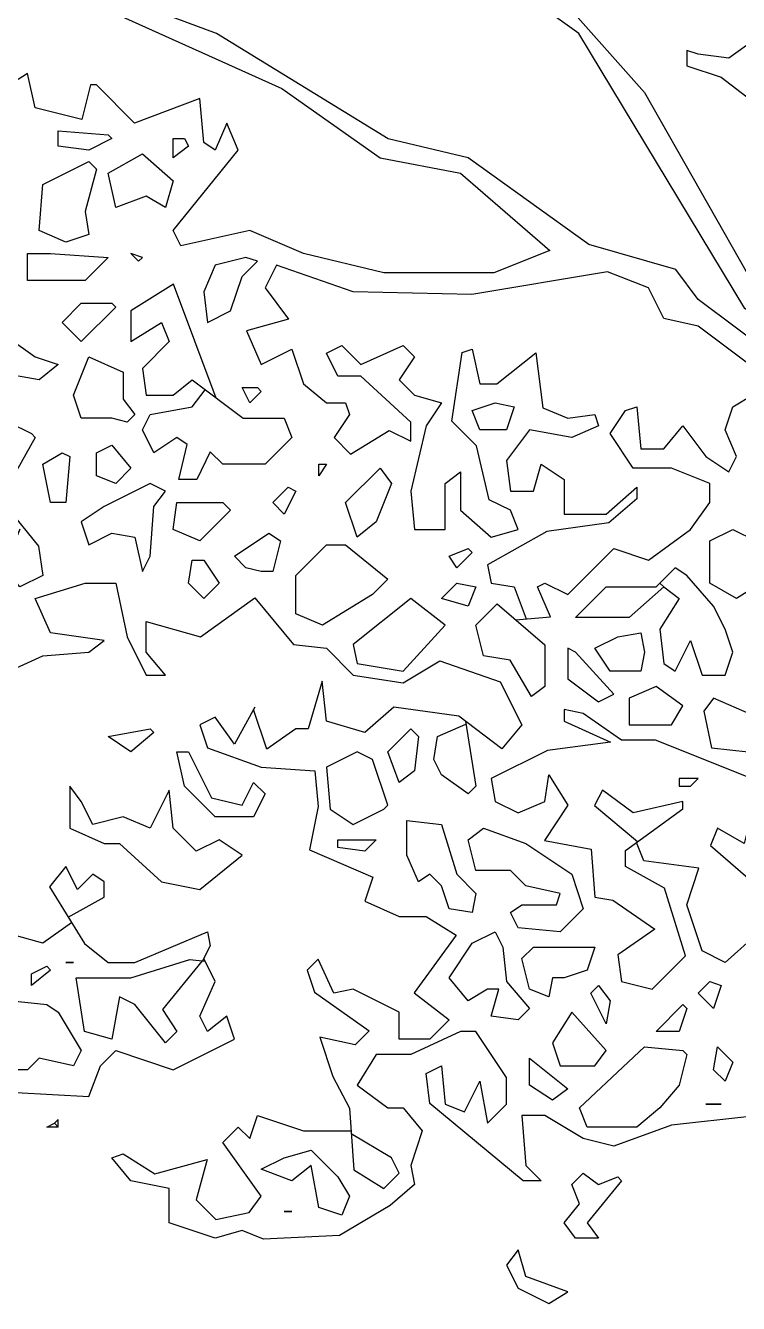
# Model space of a CAD drawing. Header units: metres. Extents: x -3.8 to 7.9, y -0.6 to 14.
# Drawn here: x 2.212 to 2.965, y 9.574 to 10.925 of the extents above; entities that cross this region are included whole.
import ezdxf

# ---------------------------------------------------------------- set-up
doc = ezdxf.new("R2010")
doc.units = ezdxf.units.M
doc.layers.add('ceco.net 88 green shadow', color=102, linetype='Continuous')
doc.layers.add('ceco.net 88 pair trees', color=7, linetype='Continuous')

msp = doc.modelspace()

# ---------------------------------------------------------------- linework, layer by layer
at = {"layer": 'ceco.net 88 green shadow', "linetype": 'Continuous'}
for p, q in [((2.9834, 10.9109), (2.9551, 10.8907)), ((2.9227, 10.8947), (2.9105, 10.8988)), ((2.9105, 10.8988), (2.9105, 10.8826)), ((2.9551, 10.8907), (2.9227, 10.8947)), ((2.9105, 10.8826), (2.947, 10.8704)), ((2.947, 10.8704), (2.9996, 10.8299)), ((2.2463, 10.7975), (2.2463, 10.8137)), ((2.2463, 10.8137), (2.299, 10.8097)), ((2.303, 10.8056), (2.2787, 10.7935)), ((2.299, 10.8097), (2.303, 10.8056)), ((2.3678, 10.7854), (2.3678, 10.8056)), ((2.3678, 10.8056), (2.38, 10.8056)), ((2.38, 10.8056), (2.384, 10.7975)), ((2.2787, 10.7935), (2.2463, 10.7975)), ((2.384, 10.7975), (2.3678, 10.7854)), ((2.2301, 10.757), (2.2787, 10.7813)), ((2.2787, 10.7813), (2.2868, 10.7732)), ((2.299, 10.7692), (2.3354, 10.7894)), ((2.3354, 10.7894), (2.3678, 10.7611)), ((2.2868, 10.7732), (2.2747, 10.7287)), ((2.3071, 10.7327), (2.299, 10.7692)), ((2.2261, 10.7084), (2.2301, 10.757)), ((2.3678, 10.7611), (2.3597, 10.7327)), ((2.3395, 10.7449), (2.3071, 10.7327)), ((2.3597, 10.7327), (2.3395, 10.7449)), ((2.2747, 10.7287), (2.2787, 10.7044)), ((2.2544, 10.6963), (2.2261, 10.7084)), ((2.2787, 10.7044), (2.2544, 10.6963)), ((2.2139, 10.6558), (2.2139, 10.6841)), ((2.2139, 10.6841), (2.2382, 10.6841)), ((2.2382, 10.6841), (2.299, 10.6801)), ((2.3354, 10.6801), (2.3233, 10.6841)), ((2.3233, 10.6841), (2.3314, 10.676)), ((2.299, 10.6801), (2.2747, 10.6558)), ((2.3314, 10.676), (2.3354, 10.6801)), ((2.4124, 10.672), (2.4002, 10.6436)), ((2.4448, 10.6801), (2.4124, 10.672)), ((2.4407, 10.6598), (2.4569, 10.676)), ((2.4569, 10.676), (2.4448, 10.6801)), ((2.4286, 10.6234), (2.4407, 10.6598)), ((2.2747, 10.6558), (2.2139, 10.6558)), ((2.4002, 10.6436), (2.4043, 10.6112)), ((2.2504, 10.6112), (2.2706, 10.6315)), ((2.2706, 10.6315), (2.303, 10.6315)), ((2.303, 10.6315), (2.3071, 10.6274)), ((2.3071, 10.6274), (2.2706, 10.591)), ((2.4043, 10.6112), (2.4286, 10.6234)), ((2.2706, 10.591), (2.2504, 10.6112)), ((2.1937, 10.595), (2.222, 10.5748)), ((2.222, 10.5748), (2.2463, 10.5667)), ((2.2463, 10.5667), (2.2261, 10.5505)), ((2.2625, 10.5343), (2.2787, 10.5748)), ((2.2787, 10.5748), (2.3152, 10.5586)), ((2.2261, 10.5505), (2.1815, 10.5586)), ((2.3152, 10.5586), (2.3152, 10.5302)), ((2.4488, 10.5262), (2.4407, 10.5424)), ((2.4407, 10.5424), (2.4569, 10.5424)), ((2.461, 10.5383), (2.4488, 10.5262)), ((2.4569, 10.5424), (2.461, 10.5383)), ((2.2706, 10.51), (2.2625, 10.5343)), ((2.3152, 10.5302), (2.3273, 10.514)), ((2.6837, 10.5181), (2.708, 10.5262)), ((2.708, 10.5262), (2.7283, 10.5221)), ((2.7283, 10.5221), (2.7202, 10.4978)), ((2.303, 10.51), (2.2706, 10.51)), ((2.3192, 10.5059), (2.303, 10.51)), ((2.3273, 10.514), (2.3192, 10.5059)), ((2.6918, 10.4978), (2.6837, 10.5181)), ((2.1937, 10.5059), (2.218, 10.4938)), ((2.7202, 10.4978), (2.6918, 10.4978)), ((2.222, 10.4897), (2.1856, 10.4249)), ((2.218, 10.4938), (2.222, 10.4897)), ((2.2868, 10.4735), (2.303, 10.4816)), ((2.303, 10.4816), (2.3233, 10.4573)), ((2.2301, 10.4614), (2.2504, 10.4735)), ((2.2504, 10.4735), (2.2585, 10.4695)), ((2.2585, 10.4695), (2.2544, 10.4209)), ((2.2868, 10.4492), (2.2868, 10.4735)), ((2.2382, 10.4209), (2.2301, 10.4614)), ((2.3233, 10.4573), (2.3071, 10.4411)), ((2.5298, 10.4614), (2.5217, 10.4492)), ((2.5217, 10.4492), (2.5217, 10.4614)), ((2.5217, 10.4614), (2.5298, 10.4614)), ((2.5501, 10.4209), (2.5865, 10.4573)), ((2.5865, 10.4573), (2.5987, 10.4411)), ((2.3071, 10.4411), (2.2868, 10.4492)), ((2.3435, 10.4411), (2.2949, 10.4168)), ((2.3597, 10.433), (2.3435, 10.4411)), ((2.5987, 10.4411), (2.5825, 10.4006)), ((2.3476, 10.4168), (2.3597, 10.433)), ((2.4731, 10.4209), (2.4893, 10.4371)), ((2.4974, 10.433), (2.4853, 10.4087)), ((2.4893, 10.4371), (2.4974, 10.433)), ((2.2544, 10.4209), (2.2382, 10.4209)), ((2.2949, 10.4168), (2.2706, 10.4006)), ((2.3435, 10.3642), (2.3476, 10.4168)), ((2.3678, 10.3925), (2.3719, 10.4209)), ((2.3719, 10.4209), (2.4205, 10.4209)), ((2.4205, 10.4209), (2.4286, 10.4128)), ((2.4853, 10.4087), (2.4731, 10.4209)), ((2.5622, 10.3844), (2.5501, 10.4209)), ((2.2706, 10.4006), (2.2787, 10.3763)), ((2.4286, 10.4128), (2.3962, 10.3804)), ((2.5825, 10.4006), (2.5622, 10.3844)), ((2.2787, 10.3763), (2.303, 10.3885)), ((2.303, 10.3885), (2.3273, 10.3844)), ((2.3962, 10.3804), (2.3678, 10.3925)), ((2.4326, 10.3642), (2.4691, 10.3885)), ((2.4691, 10.3885), (2.4812, 10.3804)), ((2.9348, 10.3804), (2.9591, 10.3925)), ((2.9591, 10.3925), (2.9834, 10.3804)), ((2.3273, 10.3844), (2.3354, 10.348)), ((2.4812, 10.3804), (2.4731, 10.348)), ((2.4974, 10.3439), (2.5298, 10.3763)), ((2.5298, 10.3763), (2.5501, 10.3763)), ((2.5501, 10.3763), (2.5946, 10.3399)), ((2.9348, 10.3358), (2.9348, 10.3804)), ((2.3354, 10.348), (2.3435, 10.3642)), ((2.384, 10.3358), (2.3881, 10.3601)), ((2.3881, 10.3601), (2.4002, 10.3601)), ((2.4002, 10.3601), (2.4164, 10.3358)), ((2.4448, 10.352), (2.4326, 10.3642)), ((2.6594, 10.3642), (2.6797, 10.3723)), ((2.6675, 10.352), (2.6594, 10.3642)), ((2.6837, 10.3682), (2.6675, 10.352)), ((2.6797, 10.3723), (2.6837, 10.3682)), ((2.461, 10.348), (2.4448, 10.352)), ((2.4731, 10.348), (2.461, 10.348)), ((2.8984, 10.352), (2.8822, 10.3358)), ((2.9105, 10.3439), (2.8984, 10.352)), ((2.4002, 10.3196), (2.384, 10.3358)), ((2.4164, 10.3358), (2.4002, 10.3196)), ((2.4974, 10.3034), (2.4974, 10.3439)), ((2.5946, 10.3399), (2.5784, 10.3237)), ((2.6513, 10.3196), (2.6675, 10.3358)), ((2.6675, 10.3358), (2.6878, 10.3318)), ((2.8781, 10.3318), (2.8822, 10.3358)), ((2.8862, 10.3318), (2.8822, 10.3358)), ((2.9389, 10.3115), (2.9105, 10.3439)), ((2.9632, 10.3196), (2.9348, 10.3358)), ((2.9956, 10.3399), (2.9632, 10.3196)), ((2.5784, 10.3237), (2.5258, 10.2913)), ((2.6189, 10.3196), (2.5582, 10.271)), ((2.6554, 10.2913), (2.6189, 10.3196)), ((2.6797, 10.3115), (2.6513, 10.3196)), ((2.6878, 10.3318), (2.6797, 10.3115)), ((2.7931, 10.2994), (2.8255, 10.3318)), ((2.8255, 10.3318), (2.8781, 10.3318)), ((2.8862, 10.3318), (2.8498, 10.2994)), ((2.9024, 10.3196), (2.8822, 10.2872)), ((2.8862, 10.3318), (2.9024, 10.3196)), ((2.951, 10.2872), (2.9389, 10.3115)), ((2.5258, 10.2913), (2.4974, 10.3034)), ((2.8498, 10.2994), (2.7931, 10.2994)), ((2.6108, 10.2427), (2.6554, 10.2913)), ((2.8133, 10.267), (2.8376, 10.2791)), ((2.8376, 10.2791), (2.8619, 10.2832)), ((2.8619, 10.2832), (2.866, 10.2629)), ((2.8822, 10.2872), (2.8862, 10.2508)), ((2.9591, 10.2629), (2.951, 10.2872)), ((2.5582, 10.271), (2.5622, 10.2508)), ((2.7931, 10.2629), (2.785, 10.267)), ((2.785, 10.267), (2.785, 10.2346)), ((2.8295, 10.2427), (2.8133, 10.267)), ((2.8984, 10.2427), (2.9146, 10.2751)), ((2.9146, 10.2751), (2.9267, 10.2386)), ((2.8336, 10.2184), (2.7931, 10.2629)), ((2.866, 10.2629), (2.8619, 10.2427)), ((2.951, 10.2386), (2.9591, 10.2629)), ((2.5622, 10.2508), (2.6108, 10.2427)), ((2.8619, 10.2427), (2.8295, 10.2427)), ((2.8862, 10.2508), (2.8984, 10.2427)), ((2.9267, 10.2386), (2.951, 10.2386)), ((2.785, 10.2346), (2.8174, 10.2103)), ((2.8781, 10.2265), (2.8498, 10.2143)), ((2.9065, 10.2062), (2.8781, 10.2265)), ((2.8174, 10.2103), (2.8336, 10.2184)), ((2.8498, 10.2143), (2.8498, 10.186)), ((2.8943, 10.186), (2.9065, 10.2062)), ((2.8498, 10.186), (2.8943, 10.186)), ((2.299, 10.1738), (2.3435, 10.1819)), ((2.3233, 10.1576), (2.299, 10.1738)), ((2.3476, 10.1779), (2.3233, 10.1576)), ((2.3435, 10.1819), (2.3476, 10.1779)), ((2.5946, 10.1576), (2.6189, 10.1819)), ((2.6189, 10.1819), (2.627, 10.1738)), ((2.627, 10.1738), (2.623, 10.1374)), ((2.38, 10.1212), (2.3719, 10.1576)), ((2.3719, 10.1576), (2.384, 10.1576)), ((2.384, 10.1576), (2.4083, 10.109)), ((2.5622, 10.1576), (2.5298, 10.1414)), ((2.5784, 10.1495), (2.5622, 10.1576)), ((2.6068, 10.1252), (2.5946, 10.1576)), ((2.5946, 10.1009), (2.5784, 10.1495)), ((2.5298, 10.1414), (2.5339, 10.0969)), ((2.623, 10.1374), (2.6068, 10.1252)), ((2.2706, 10.105), (2.2585, 10.1212)), ((2.2585, 10.1212), (2.2585, 10.0766)), ((2.3638, 10.1171), (2.3516, 10.0928)), ((2.3678, 10.0766), (2.3638, 10.1171)), ((2.4124, 10.0888), (2.38, 10.1212)), ((2.4407, 10.1009), (2.4529, 10.1252)), ((2.4529, 10.1252), (2.465, 10.1131)), ((2.9227, 10.1293), (2.9024, 10.1293)), ((2.9024, 10.1293), (2.9024, 10.1212)), ((2.9024, 10.1212), (2.9146, 10.1212)), ((2.9146, 10.1212), (2.9227, 10.1293)), ((2.2828, 10.0807), (2.2706, 10.105)), ((2.4083, 10.109), (2.4407, 10.1009)), ((2.465, 10.1131), (2.4529, 10.0888)), ((2.3516, 10.0928), (2.3435, 10.0766)), ((2.5339, 10.0969), (2.5582, 10.0807)), ((2.5582, 10.0807), (2.5906, 10.0969)), ((2.5906, 10.0969), (2.5946, 10.1009)), ((2.2585, 10.0766), (2.2949, 10.0604)), ((2.3152, 10.0888), (2.2828, 10.0807)), ((2.3435, 10.0766), (2.3152, 10.0888)), ((2.3921, 10.0523), (2.3678, 10.0766)), ((2.4529, 10.0888), (2.4124, 10.0888)), ((2.6149, 10.0483), (2.6149, 10.0847)), ((2.6149, 10.0847), (2.6513, 10.0807)), ((2.6513, 10.0807), (2.6675, 10.028)), ((2.6797, 10.0645), (2.6959, 10.0766)), ((2.6959, 10.0766), (2.7404, 10.0604)), ((2.4164, 10.0645), (2.3921, 10.0523)), ((2.4407, 10.0483), (2.4164, 10.0645)), ((2.542, 10.0564), (2.542, 10.0645)), ((2.542, 10.0645), (2.5825, 10.0645)), ((2.5825, 10.0645), (2.5703, 10.0523)), ((2.6878, 10.0321), (2.6797, 10.0645)), ((2.2949, 10.0604), (2.3111, 10.0604)), ((2.3111, 10.0604), (2.3557, 10.0199)), ((2.5703, 10.0523), (2.542, 10.0564)), ((2.7404, 10.0604), (2.789, 10.028)), ((2.3962, 10.0118), (2.4407, 10.0483)), ((2.627, 10.0199), (2.6149, 10.0483)), ((2.6392, 10.028), (2.627, 10.0199)), ((2.6513, 10.0159), (2.6392, 10.028)), ((2.6675, 10.028), (2.6878, 10.0078)), ((2.7242, 10.0321), (2.6878, 10.0321)), ((2.7404, 10.0159), (2.7242, 10.0321)), ((2.789, 10.028), (2.8012, 9.9916)), ((2.3557, 10.0199), (2.3962, 10.0118)), ((2.6594, 9.9916), (2.6513, 10.0159)), ((2.7769, 10.0078), (2.7404, 10.0159)), ((2.6878, 10.0078), (2.6837, 9.9875)), ((2.7242, 9.9875), (2.7364, 9.9956)), ((2.7364, 9.9956), (2.7728, 9.9956)), ((2.7728, 9.9956), (2.7769, 10.0078)), ((2.6837, 9.9875), (2.6594, 9.9916)), ((2.7323, 9.9713), (2.7242, 9.9875)), ((2.8012, 9.9916), (2.7769, 9.9673)), ((2.7769, 9.9673), (2.7323, 9.9713)), ((2.6594, 9.9187), (2.6837, 9.9551)), ((2.6837, 9.9551), (2.708, 9.9673)), ((2.708, 9.9673), (2.7161, 9.9511)), ((2.7161, 9.9511), (2.7202, 9.9146)), ((2.7364, 9.9389), (2.7485, 9.9511)), ((2.7485, 9.9511), (2.8133, 9.9511)), ((2.8133, 9.9511), (2.8052, 9.9268)), ((2.218, 9.9227), (2.2342, 9.9308)), ((2.2342, 9.9308), (2.2382, 9.9268)), ((2.2625, 9.9349), (2.2544, 9.9349)), ((2.2544, 9.9349), (2.2625, 9.9349)), ((2.7445, 9.9065), (2.7364, 9.9389)), ((2.2382, 9.9268), (2.218, 9.9106)), ((2.218, 9.9106), (2.218, 9.9227)), ((2.6797, 9.8944), (2.6594, 9.9187)), ((2.7202, 9.9146), (2.7445, 9.8863)), ((2.7688, 9.9187), (2.7647, 9.8984)), ((2.7809, 9.9187), (2.7688, 9.9187)), ((2.8052, 9.9268), (2.7809, 9.9187)), ((2.9227, 9.9025), (2.9348, 9.9146)), ((2.9348, 9.9146), (2.947, 9.9106)), ((2.6999, 9.9065), (2.6797, 9.8944)), ((2.7121, 9.9065), (2.6999, 9.9065)), ((2.704, 9.8782), (2.7121, 9.9065)), ((2.7647, 9.8984), (2.7445, 9.9065)), ((2.8093, 9.9025), (2.8174, 9.9106)), ((2.8255, 9.8701), (2.8093, 9.9025)), ((2.8174, 9.9106), (2.8295, 9.8944)), ((2.9389, 9.8863), (2.9227, 9.9025)), ((2.947, 9.9106), (2.9389, 9.8863)), ((2.8295, 9.8944), (2.8255, 9.8701)), ((2.8781, 9.862), (2.9065, 9.8903)), ((2.9065, 9.8903), (2.9105, 9.8863)), ((2.7323, 9.8741), (2.704, 9.8782)), ((2.7445, 9.8863), (2.7323, 9.8741)), ((2.789, 9.8822), (2.7688, 9.8498)), ((2.8255, 9.8417), (2.789, 9.8822)), ((2.9105, 9.8863), (2.9024, 9.862)), ((2.9024, 9.862), (2.8781, 9.862)), ((2.7688, 9.8498), (2.7769, 9.8255)), ((2.7445, 9.8053), (2.7445, 9.8336)), ((2.7445, 9.8336), (2.785, 9.8012)), ((2.7971, 9.781), (2.866, 9.8458)), ((2.8133, 9.8255), (2.8255, 9.8417)), ((2.866, 9.8458), (2.9065, 9.8417)), ((2.9105, 9.8377), (2.9024, 9.8053)), ((2.9065, 9.8417), (2.9105, 9.8377)), ((2.9389, 9.8215), (2.9429, 9.8458)), ((2.9429, 9.8458), (2.9591, 9.8296)), ((2.7769, 9.8255), (2.8133, 9.8255)), ((2.951, 9.8093), (2.9389, 9.8215)), ((2.9591, 9.8296), (2.951, 9.8093)), ((2.7688, 9.7891), (2.7445, 9.8053)), ((2.785, 9.8012), (2.7688, 9.7891)), ((2.9024, 9.8053), (2.8822, 9.781)), ((2.8052, 9.7607), (2.7971, 9.781)), ((2.8822, 9.781), (2.8579, 9.7607)), ((2.947, 9.785), (2.9308, 9.785)), ((2.9308, 9.785), (2.947, 9.785)), ((2.2463, 9.7688), (2.2423, 9.7648)), ((2.2463, 9.7607), (2.2463, 9.7688)), ((2.2342, 9.7607), (2.2423, 9.7648)), ((2.2463, 9.7607), (2.2342, 9.7607)), ((2.2463, 9.7607), (2.2423, 9.7648)), ((2.8579, 9.7607), (2.8052, 9.7607)), ((2.461, 9.7162), (2.4853, 9.7283)), ((2.4853, 9.7283), (2.5136, 9.7364)), ((2.5136, 9.7364), (2.542, 9.7081)), ((2.4934, 9.704), (2.461, 9.7162)), ((2.5136, 9.7202), (2.4934, 9.704)), ((2.5217, 9.6757), (2.5136, 9.7202)), ((2.789, 9.7), (2.8012, 9.7121)), ((2.8012, 9.7121), (2.8174, 9.7)), ((2.542, 9.7081), (2.5541, 9.6878)), ((2.7971, 9.6797), (2.789, 9.7)), ((2.8417, 9.704), (2.8052, 9.6595)), ((2.8174, 9.7), (2.8376, 9.7081)), ((2.8376, 9.7081), (2.8417, 9.704)), ((2.5541, 9.6878), (2.546, 9.6676)), ((2.4934, 9.6716), (2.4853, 9.6716)), ((2.4853, 9.6716), (2.4934, 9.6716)), ((2.546, 9.6676), (2.5217, 9.6757)), ((2.7809, 9.6595), (2.7971, 9.6797)), ((2.7931, 9.6433), (2.7809, 9.6595)), ((2.8052, 9.6595), (2.8174, 9.6433)), ((2.7323, 9.6311), (2.7202, 9.6149)), ((2.7404, 9.6028), (2.7323, 9.6311)), ((2.8174, 9.6433), (2.7931, 9.6433)), ((2.7202, 9.6149), (2.7323, 9.5906)), ((2.7323, 9.5906), (2.7647, 9.5744)), ((2.785, 9.5866), (2.7404, 9.6028)), ((2.7647, 9.5744), (2.785, 9.5866))]:
    msp.add_line(p, q, dxfattribs=at)
at = {"layer": 'ceco.net 88 pair trees', "linetype": 'Continuous'}
msp.add_line((2.4071, 9.9525), (2.399, 9.9365), dxfattribs=at)
for points in [[(2.6898, 11.1302), (2.7366, 11.0525), (2.789, 11), (2.7728, 10.9595), (2.866, 10.8542), (2.9836, 10.6473), (3.0199, 10.6072), (3.0077, 10.5991), (2.9719, 10.626), (2.7965, 10.9166), (2.6918, 10.9919), (2.6594, 10.9919), (2.5622, 11.0365), (2.4784, 11.1003), (2.4205, 11.1256), (2.3931, 11.1118), (2.3245, 11.1193), (2.3071, 11.1134), (2.3289, 11.0871)], [(3.0037, 10.5748), (2.9227, 10.6355), (2.899, 10.6671), (2.807, 10.6936), (2.6797, 10.7854), (2.5952, 10.8052), (2.4136, 10.9168), (2.2979, 10.9599)], [(2.3034, 10.9393), (2.4828, 10.8587), (2.5865, 10.7854), (2.6716, 10.7692), (2.7659, 10.6872), (2.7066, 10.6639), (2.5906, 10.6639), (2.5057, 10.6841), (2.4488, 10.7084), (2.3759, 10.6922), (2.3678, 10.7084), (2.4367, 10.7935), (2.4245, 10.8218), (2.4124, 10.7935), (2.4002, 10.8016), (2.396, 10.8479), (2.3271, 10.822), (2.2868, 10.8623), (2.2805, 10.8623), (2.2714, 10.8257), (2.222, 10.838), (2.2139, 10.8745), (2.2042, 10.868)], [(2.9875, 10.5586), (2.9227, 10.6072), (2.8862, 10.6153), (2.87, 10.6477), (2.8269, 10.6649), (2.6835, 10.6408), (2.5582, 10.6436), (2.4772, 10.672), (2.465, 10.6477), (2.4897, 10.6147), (2.4452, 10.6023), (2.461, 10.5667), (2.4934, 10.5829), (2.5055, 10.5464), (2.5298, 10.5262), (2.5501, 10.5262), (2.5541, 10.514), (2.5379, 10.4897), (2.5553, 10.4721), (2.5962, 10.497), (2.6189, 10.4857), (2.6189, 10.5059), (2.5663, 10.5545), (2.542, 10.5545), (2.5298, 10.5788), (2.546, 10.5869), (2.5663, 10.5667), (2.6108, 10.5869), (2.623, 10.5748), (2.6068, 10.5505), (2.623, 10.5343), (2.6513, 10.5262), (2.6351, 10.5019), (2.6189, 10.433), (2.623, 10.3925), (2.6554, 10.3925), (2.6554, 10.4411), (2.6716, 10.4533), (2.6716, 10.4128), (2.704, 10.3844), (2.7323, 10.3925), (2.7242, 10.4128), (2.7019, 10.4239), (2.6884, 10.481), (2.6622, 10.5069), (2.6734, 10.5794), (2.6837, 10.5829), (2.6918, 10.5464), (2.7098, 10.5464), (2.7511, 10.579), (2.7586, 10.5211), (2.785, 10.51), (2.8133, 10.514), (2.8174, 10.5019), (2.789, 10.4897), (2.7445, 10.4978), (2.7202, 10.4654), (2.7242, 10.433), (2.7485, 10.433), (2.7566, 10.4614), (2.7809, 10.4452), (2.7809, 10.4087), (2.8255, 10.4087), (2.8579, 10.4371), (2.8579, 10.4249), (2.8281, 10.3994), (2.7627, 10.3903), (2.7001, 10.3551), (2.704, 10.3358), (2.7283, 10.3318), (2.7408, 10.2979)], [(2.4132, 10.5314), (2.3682, 10.6519), (2.3233, 10.6234), (2.3233, 10.591), (2.3557, 10.6112), (2.3638, 10.591), (2.3354, 10.5626), (2.3395, 10.5343), (2.3678, 10.5343), (2.3879, 10.5505), (2.4419, 10.51), (2.4853, 10.51), (2.4934, 10.4897), (2.465, 10.4614), (2.4205, 10.4614), (2.4071, 10.4747), (2.3929, 10.4452), (2.3739, 10.4452), (2.3828, 10.4824), (2.3719, 10.4897), (2.3476, 10.4735), (2.3354, 10.4978), (2.3435, 10.514), (2.3881, 10.5221), (2.4016, 10.5401)], [(2.7297, 10.2971), (2.7665, 10.3), (2.753, 10.332), (2.7607, 10.3358), (2.785, 10.3237), (2.8336, 10.3723), (2.87, 10.3601), (2.9146, 10.3925), (2.9348, 10.4209), (2.9348, 10.4411), (2.8943, 10.4573), (2.8538, 10.4573), (2.8295, 10.4938), (2.8457, 10.5181), (2.8579, 10.5221), (2.8619, 10.4776), (2.8862, 10.4776), (2.9065, 10.5019), (2.9308, 10.4695), (2.9551, 10.4533), (2.9632, 10.4695), (2.951, 10.4978), (2.9591, 10.5221), (2.9814, 10.5355)], [(2.1341, 10.4948), (2.0726, 10.4778), (2.0523, 10.5025), (2.0357, 10.4735), (2.1005, 10.4168), (2.1289, 10.4249), (2.1613, 10.4047), (2.191, 10.4174), (2.2257, 10.3749), (2.2301, 10.3439), (2.2058, 10.3318), (2.1896, 10.352), (2.2062, 10.3931)], [(2.141, 10.2184), (2.2301, 10.2589), (2.2787, 10.2629), (2.2949, 10.2751), (2.2382, 10.2832), (2.222, 10.3196), (2.2747, 10.3358), (2.3071, 10.3358), (2.3192, 10.2791), (2.3395, 10.2386), (2.3597, 10.2386), (2.3395, 10.2629), (2.3395, 10.2953), (2.3968, 10.2789), (2.4543, 10.3202), (2.495, 10.2708), (2.5298, 10.267), (2.5582, 10.2386), (2.6108, 10.2305), (2.6497, 10.2538), (2.7135, 10.2315), (2.7364, 10.186), (2.7151, 10.1605), (2.6699, 10.1951), (2.6009, 10.2048), (2.5703, 10.1779), (2.5298, 10.19), (2.5252, 10.2321), (2.5104, 10.1819), (2.4974, 10.1819), (2.467, 10.1602), (2.4529, 10.2022)], [(2.7607, 10.2706), (2.7607, 10.2265), (2.7465, 10.2159), (2.7238, 10.2542), (2.6959, 10.2589), (2.6878, 10.2913), (2.7102, 10.3137), (2.7607, 10.2706)], [(3.0037, 10.186), (2.9389, 10.2143), (2.9285, 10.2005), (2.9368, 10.1615), (2.9753, 10.1576)], [(2.4543, 10.2048), (2.4326, 10.1657), (2.4124, 10.1941), (2.3962, 10.186), (2.4043, 10.1617), (2.461, 10.1414), (2.5177, 10.1374), (2.5211, 10.0995), (2.5118, 10.0537), (2.5788, 10.0248), (2.5703, 9.9997), (2.6068, 9.9835), (2.6351, 9.9835), (2.6669, 9.9636), (2.6226, 9.9027), (2.6594, 9.8741), (2.6392, 9.8539), (2.6068, 9.8539), (2.6068, 9.8822), (2.5582, 9.9065), (2.5375, 9.9025), (2.5211, 9.9383), (2.5096, 9.9268), (2.5173, 9.9033), (2.575, 9.8626), (2.5602, 9.8478), (2.5229, 9.8557), (2.5367, 9.8142), (2.5543, 9.7808), (2.5586, 9.7158), (2.5906, 9.6959), (2.6068, 9.7121), (2.5987, 9.7283), (2.5561, 9.7538)], [(2.9753, 10.1305), (2.8777, 10.1698), (2.8417, 10.1698), (2.8012, 10.1981), (2.7809, 10.2022), (2.7809, 10.19), (2.8299, 10.1677), (2.7633, 10.1588), (2.704, 10.1293), (2.708, 10.105), (2.7323, 10.0928), (2.7607, 10.105), (2.7647, 10.1333), (2.785, 10.1009), (2.7603, 10.0637), (2.8095, 10.0545), (2.8133, 10.0037), (2.8325, 10.0005), (2.8769, 9.9699), (2.8376, 9.9428), (2.8417, 9.9146), (2.8741, 9.9065), (2.9093, 9.9418), (2.8872, 10.0134), (2.8457, 10.0361), (2.8457, 10.0533), (2.9065, 10.0973), (2.9065, 10.105), (2.8538, 10.0928), (2.8214, 10.1171), (2.8131, 10.1007), (2.8587, 10.0626)], [(2.6766, 10.19), (2.6876, 10.121), (2.6797, 10.1131), (2.6513, 10.1333), (2.6432, 10.1495), (2.6473, 10.1738), (2.677, 10.1866)], [(3.0057, 9.9976), (3.0035, 10.0313), (3.0583, 10.0477), (2.9956, 10.0645), (2.9794, 10.0928), (2.9713, 10.0604), (2.9429, 10.0766), (2.9356, 10.0584), (3.0174, 9.9875), (3.0563, 9.9875), (3.067, 9.9503), (3.0982, 9.8891), (3.0685, 9.8741), (3.028, 9.8863), (3.0118, 9.9187), (3.0361, 9.9511), (3.0037, 9.9551), (2.9875, 9.9673), (2.951, 9.9349), (2.9267, 9.947), (2.9105, 9.9956), (2.9235, 10.0345), (2.8652, 10.0422), (2.8575, 10.0616)], [(2.257, 9.9827), (2.2949, 10.0037), (2.2949, 10.0199), (2.2828, 10.028), (2.2666, 10.0118), (2.2544, 10.0361), (2.2372, 10.0147), (2.2743, 9.9547), (2.299, 9.9349), (2.3273, 9.9349), (2.4043, 9.9673), (2.4071, 9.9525)], [(2.2605, 9.9768), (2.2301, 9.9551), (2.2024, 9.963), (2.1789, 10.0258)], [(2.2018, 9.7972), (2.2787, 9.7931), (2.2909, 9.8255), (2.3071, 9.8417), (2.3678, 9.8215), (2.4326, 9.8539), (2.4245, 9.8782), (2.4043, 9.862), (2.3962, 9.8782), (2.4124, 9.9146), (2.4002, 9.9389)], [(2.3984, 9.9365), (2.3565, 9.8851), (2.3719, 9.862), (2.3597, 9.8498), (2.3273, 9.8903), (2.3111, 9.8984), (2.303, 9.8539), (2.2743, 9.862), (2.2653, 9.9187), (2.3233, 9.9187), (2.3856, 9.9381), (2.4016, 9.9361)], [(2.1977, 9.8944), (2.2342, 9.8903), (2.2463, 9.8822), (2.2706, 9.8417), (2.2625, 9.8255), (2.2261, 9.8336), (2.2139, 9.8215), (2.1856, 9.8215)], [(2.9771, 9.7719), (2.8945, 9.7629), (2.8336, 9.7405), (2.8012, 9.7486), (2.7607, 9.7729), (2.7364, 9.7729), (2.7404, 9.7202), (2.7566, 9.704), (2.7378, 9.704), (2.639, 9.7858), (2.6351, 9.8174), (2.6513, 9.8255), (2.6554, 9.785), (2.6756, 9.7769), (2.6918, 9.8093), (2.6999, 9.7648), (2.7202, 9.785), (2.7202, 9.8134), (2.6878, 9.862), (2.6716, 9.862), (2.6189, 9.8377), (2.5825, 9.8377), (2.5622, 9.8053), (2.5946, 9.781), (2.6108, 9.781), (2.6311, 9.7567), (2.6189, 9.7202), (2.623, 9.7), (2.5972, 9.6781), (2.5436, 9.6461), (2.4632, 9.6425), (2.4407, 9.6514), (2.4124, 9.6433), (2.3638, 9.6595), (2.3638, 9.6959), (2.3233, 9.704), (2.303, 9.7283), (2.3152, 9.7324), (2.3486, 9.7115), (2.4039, 9.7267), (2.3921, 9.6838), (2.4128, 9.6631), (2.448, 9.6706), (2.461, 9.6878), (2.4205, 9.7445), (2.4367, 9.7607), (2.4488, 9.7486), (2.4569, 9.7729), (2.5055, 9.7567), (2.5559, 9.7567)]]:
    msp.add_lwpolyline(points, dxfattribs=at)

doc.saveas('drawing.dxf')
